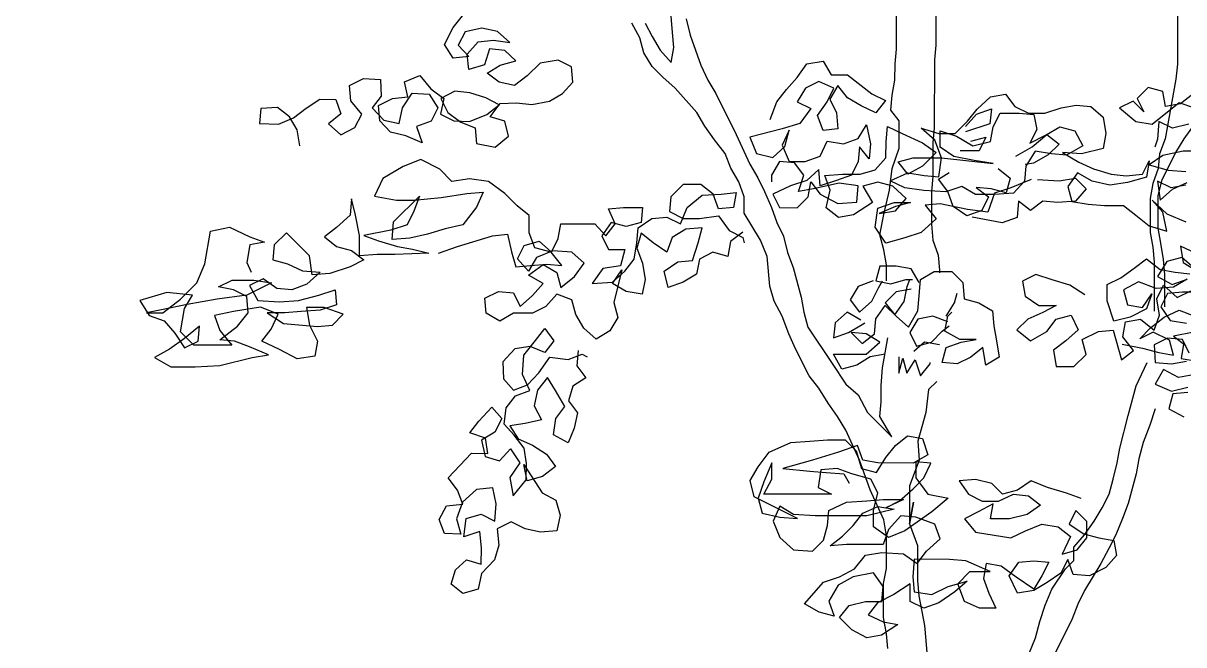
# Model space of a CAD drawing. Header units: inches. Extents: x 350994 to 353538, y 1581369 to 1583842.
# Drawn here: x 351510.395 to 351511.788, y 1583417.529 to 1583418.276 of the extents above; entities that cross this region are included whole.
import ezdxf

# ---------------------------------------------------------------- set-up
doc = ezdxf.new("R2010")
doc.units = ezdxf.units.IN
doc.header["$MEASUREMENT"] = 0
doc.linetypes.add('1', pattern=[0])
doc.layers.add('FOREST', color=96, linetype='Continuous')
doc.layers.add('TREE', color=81, linetype='1')

# ---------------------------------------------------------------- blocks, each defined once
blk = doc.blocks.new('TREE_4')
at = {"color": 94}
for points in [[(-1651.4, 7441.4), (-1694.8, 7424.1), (-1729.5, 7412.6), (-1744, 7372.1), (-1787.4, 7377.9), (-1845.2, 7389.6), (-1877, 7386.7), (-1853.9, 7357.8), (-1885.7, 7328.9), (-1920.4, 7317.3), (-1960.9, 7305.8), (-1984, 7340.5), (-1978.2, 7381), (-1943.5, 7392.5), (-1908.8, 7392.5), (-1940.6, 7383.9), (-1975.3, 7369.4), (-1940.6, 7375.2), (-1917.5, 7401.2), (-1946.4, 7427.2), (-1978.2, 7435.9), (-2010, 7427.3), (-1989.8, 7392.6), (-2030.3, 7366.6), (-2062.1, 7360.8), (-2088.1, 7381.1), (-2079.4, 7418.7), (-2090.9, 7450.5), (-2053.3, 7453.4), (-2015.7, 7453.3), (-1983.9, 7462), (-1960.8, 7488), (-1960.7, 7522.7), (-1957.8, 7554.5), (-1926, 7540), (-1882.7, 7519.7), (-1853.8, 7499.4), (-1882.7, 7470.5), (-1914.5, 7453.2), (-1934.7, 7479.3), (-1902.9, 7487.9), (-1842.2, 7487.9), (-1732.4, 7476.2), (-1772.8, 7482), (-1816.2, 7490.7), (-1845.1, 7511), (-1845.1, 7545.7), (-1810.4, 7534.1), (-1775.7, 7513.8), (-1738.1, 7522.5), (-1732.3, 7554.3), (-1717.8, 7583.2), (-1677.3, 7583.1), (-1645.5, 7580.2), (-1639.8, 7548.4), (-1654.3, 7519.5), (-1619.5, 7536.8), (-1590.6, 7554.1), (-1558.8, 7545.4), (-1541.5, 7513.6), (-1576.2, 7493.4), (-1608, 7496.3), (-1642.7, 7502.1), (-1663, 7470.3), (-1665.9, 7438.5), (-1689, 7412.5), (-1729.5, 7409.7), (-1770, 7409.7), (-1798.9, 7427.1), (-1833.6, 7415.6), (-1879.9, 7418.5), (-1920.3, 7424.3), (-1952.1, 7438.8), (-1914.5, 7456.1), (-1879.8, 7450.3), (-1848, 7447.4), (-1842.2, 7487.9), (-1856.6, 7525.5), (-1885.5, 7551.5), (-1848, 7539.9), (-1813.3, 7539.9), (-1787.2, 7565.9), (-1766.9, 7591.9), (-1738, 7617.9), (-1706.2, 7623.6), (-1686, 7597.6), (-1657.1, 7583.1), (-1622.4, 7583.1), (-1587.7, 7594.6), (-1555.9, 7600.4), (-1524.1, 7597.4), (-1498.1, 7574.3), (-1492.3, 7539.6), (-1498.1, 7507.8), (-1544.4, 7496.3), (-1584.9, 7499.2), (-1550.2, 7478.9), (-1518.4, 7464.4), (-1480.8, 7452.8), (-1449, 7449.9), (-1414.3, 7452.8), (-1399.9, 7481.7), (-1405.7, 7447), (-1446.2, 7435.5), (-1483.8, 7429.7), (-1521.3, 7438.4), (-1553.1, 7455.8), (-1573.4, 7426.9), (-1564.7, 7395.1), (-1530, 7389.3), (-1495.4, 7386.3), (-1454.9, 7386.3), (-1428.9, 7366), (-1400, 7342.9), (-1362.4, 7331.3), (-1371, 7371.8), (-1394.1, 7397.8), (-1362.4, 7368.9), (-1321.9, 7351.5)], [(-1301.7, 7285), (-1333.5, 7299.5), (-1327.8, 7264.8), (-1298.9, 7247.4)], [(-1281.3, 7501.8), (-1327.6, 7501.8), (-1370.9, 7493.2), (-1399.9, 7473), (-1359.4, 7461.4), (-1321.8, 7458.5)], [(-1321.8, 7429.6), (-1353.6, 7423.8), (-1382.5, 7438.3), (-1376.8, 7397.8), (-1350.8, 7420.9), (-1318.9, 7435.3)], [(-1307.2, 7623.3), (-1333.2, 7603), (-1365.1, 7597.3), (-1370.8, 7629.1), (-1402.6, 7637.8), (-1425.8, 7614.7), (-1411.3, 7585.8), (-1434.4, 7608.9), (-1463.4, 7594.5), (-1428.7, 7565.5), (-1394, 7559.7), (-1336.1, 7605.9), (-1304.3, 7594.3)], [(-1315.9, 7559.7), (-1350.6, 7551), (-1379.5, 7565.5), (-1382.5, 7527.9), (-1388.3, 7510.6)], [(-1458, 7090.7), (-1414.6, 7082), (-1379.9, 7073.3), (-1348.1, 7067.5), (-1356.8, 7099.3), (-1391.5, 7116.7), (-1420.4, 7102.3), (-1397.2, 7125.4), (-1368.3, 7148.5), (-1336.5, 7162.9), (-1304.7, 7151.3)], [(-1304.7, 7116.6), (-1348.1, 7108), (-1322.1, 7087.7)], [(-1304.6, 7252.5), (-1330.6, 7275.7), (-1362.4, 7267), (-1382.7, 7235.2), (-1350.9, 7217.9), (-1319.1, 7229.4), (-1348, 7212.1), (-1385.6, 7209.2), (-1423.2, 7223.7), (-1455, 7206.4), (-1446.3, 7174.6), (-1414.5, 7168.8), (-1394.3, 7197.7), (-1405.9, 7165.9), (-1440.6, 7148.5), (-1475.3, 7139.9), (-1489.7, 7183.3), (-1489.7, 7218), (-1460.7, 7232.4), (-1431.8, 7252.6), (-1405.8, 7272.8), (-1376.9, 7249.7), (-1345.1, 7243.9), (-1313.3, 7240.9)], [(-1544.7, 6761.9), (-1576.5, 6773.5), (-1617, 6785.1), (-1651.6, 6799.6), (-1680.6, 6779.4), (-1712.4, 6770.8), (-1735.5, 6793.9), (-1770.2, 6802.6), (-1804.9, 6799.8), (-1784.7, 6770.8), (-1755.8, 6756.4), (-1721.1, 6756.3), (-1689.3, 6770.8), (-1657.5, 6767.8), (-1631.5, 6747.6), (-1660.4, 6727.4), (-1698, 6718.7), (-1738.5, 6718.8), (-1732.6, 6750.6), (-1764.5, 6733.2), (-1793.4, 6718.8), (-1770.3, 6689.9), (-1695.1, 6678.2), (-1663.3, 6692.7), (-1628.6, 6707.1), (-1593.9, 6701.3), (-1567.9, 6681), (-1585.3, 6643.4), (-1553.5, 6652.1), (-1533.2, 6678.1), (-1533.2, 6712.8), (-1556.3, 6735.9), (-1570.8, 6707), (-1539, 6686.8), (-1507.2, 6678.1), (-1475.4, 6672.3), (-1469.6, 6640.4), (-1492.8, 6614.4), (-1527.5, 6597.1), (-1562.2, 6600.1), (-1573.7, 6631.9), (-1588.2, 6603), (-1617.1, 6582.8), (-1646.1, 6565.4), (-1680.8, 6559.7), (-1698.1, 6597.3), (-1677.8, 6626.2), (-1646, 6629), (-1614.2, 6626.1), (-1628.7, 6597.2), (-1646.1, 6568.3), (-1683.6, 6594.4), (-1715.4, 6617.5), (-1747.2, 6623.4), (-1753, 6591.6), (-1741.5, 6559.7), (-1727.1, 6527.9), (-1761.8, 6528), (-1793.6, 6542.4), (-1808, 6580), (-1781.9, 6606), (-1738.6, 6606), (-1790.6, 6629.2), (-1825.3, 6632.1), (-1900.5, 6632.2), (-1903.4, 6594.6), (-1900.5, 6562.8), (-1862.9, 6557), (-1828.2, 6574.3), (-1787.7, 6585.8), (-1813.8, 6562.7), (-1848.5, 6539.6), (-1880.3, 6528.1), (-1909.2, 6542.5), (-1909.2, 6580.1), (-1943.9, 6557), (-1978.6, 6539.7), (-1998.9, 6513.7), (-1967.1, 6499.2), (-1935.3, 6493.4), (-1970, 6470.3), (-2001.8, 6464.6), (-2033.6, 6481.9), (-2059.6, 6508), (-2039.3, 6534), (-2004.6, 6542.6), (-1969.9, 6542.6), (-1967, 6574.4), (-1987.2, 6603.3), (-2030.6, 6594.7), (-2062.4, 6577.4), (-2082.7, 6542.7), (-2071.1, 6510.9), (-2102.9, 6519.6), (-2134.7, 6537), (-2094.2, 6583.2), (-2059.5, 6594.7), (-2027.7, 6612), (-2004.5, 6640.9), (-1969.8, 6646.7), (-1923.6, 6643.8), (-1894.7, 6623.5), (-1874.4, 6649.5), (-1845.5, 6675.5), (-1857, 6707.3), (-1897.5, 6721.8), (-1929.3, 6724.7), (-1955.3, 6695.8), (-1966.9, 6664), (-2045, 6664.1), (-2079.7, 6661.2), (-2053.6, 6681.5), (-2030.5, 6704.6), (-2010.2, 6730.6), (-1978.4, 6745), (-1943.7, 6739.2), (-2001.6, 6724.8), (-2111.4, 6724.9), (-2157.7, 6727.8), (-2186.6, 6745.2), (-2201.1, 6713.4), (-2186.6, 6678.7), (-2157.8, 6652.6), (-2117.3, 6649.7), (-2094.1, 6672.8), (-2085.4, 6704.6), (-2082.5, 6736.4), (-2044.9, 6753.7), (-2001.5, 6756.6), (-1966.8, 6759.4), (-1923.5, 6759.4), (-1961.1, 6742.1), (-1932.1, 6756.5), (-1903.2, 6782.5), (-1880.1, 6805.6), (-1865.6, 6837.4), (-1897.4, 6840.3), (-1897.4, 6805.6), (-1871.4, 6770.9), (-1828, 6762.2), (-1862.8, 6733.3), (-1920.6, 6692.9), (-1955.3, 6678.5), (-1987.1, 6701.6), (-1987.1, 6736.3), (-1978.4, 6773.9), (-1992.8, 6802.8), (-2033.3, 6814.4), (-2065.1, 6826), (-2099.8, 6823.2), (-2105.6, 6785.6), (-2076.7, 6771.1), (-2221.3, 6771.2), (-2203.9, 6803), (-2203.8, 6837.7), (-2221.2, 6797.3), (-2232.8, 6762.6), (-2224.2, 6730.8), (-2186.6, 6722.1), (-2149, 6719.1), (-2241.5, 6765.5), (-2250.1, 6800.2), (-2232.8, 6829.1), (-2209.6, 6860.9), (-2163.3, 6881.1), (-2122.9, 6883.9), (-2085.3, 6886.8), (-2047.7, 6886.7), (-2024.6, 6863.6), (-2013, 6826), (-1981.2, 6817.3), (-1961, 6849.1), (-1940.7, 6875.1), (-1914.7, 6895.3), (-1882.9, 6889.5), (-1871.3, 6854.8), (-1903.2, 6837.4), (-1978.3, 6837.5), (-2010.1, 6843.3), (-2021.7, 6875.1), (-2062.2, 6860.7), (-2117.1, 6843.4), (-2180.7, 6826.1), (-2122.9, 6820.3), (-2088.2, 6817.4), (-2050.6, 6814.5), (-2039.1, 6794.2)], [(85.4, 5286.3), (85.2, 5104.1), (82.3, 5072.3), (82.2, 4927.8), (79.3, 4896), (79.2, 4823.7), (76.3, 4791.9), (76.2, 4722.5), (79.1, 4687.8), (90.6, 4656), (93.5, 4624.2), (93.5, 4618.4)], [(-533.5, 5151), (-519, 5122), (-501.7, 5093.1), (-478.6, 5067.1), (-472.8, 5098.9), (-475.6, 5130.7), (-478.5, 5165.4)], [(-446.7, 5159.6), (-438.1, 5124.8), (-415, 5061.2), (-400.6, 5029.4), (-383.2, 5000.5), (-340, 4913.7), (-311.1, 4850.1), (-293.8, 4821.1), (-279.3, 4792.2), (-264.9, 4757.5), (-253.4, 4725.7), (-239, 4696.8), (-230.3, 4662.1), (-218.8, 4630.2), (-201.5, 4566.6), (-195.7, 4534.8), (-187.1, 4503), (-135.1, 4424.9), (-135.1, 4424.9), (-106.2, 4381.5), (-80.2, 4358.3), (-60, 4320.7), (-8, 4268.6), (-34, 4312), (-31.1, 4343.8), (-31.1, 4378.5), (-28.1, 4416.1), (-16.5, 4479.7)], [(-19.3, 4601.1), (-19.3, 4635.8), (-25, 4667.6), (-33.7, 4699.5), (-25, 4742.8), (-13.3, 4794.9), (-7.5, 4841.1), (7, 4884.5), (7, 4942.3), (-10.3, 4965.4), (-7.4, 4997.2), (-1.6, 5029), (-1.5, 5063.7), (1.4, 5095.5), (1.5, 5199.6)], [(-1269.1, 4889.2), (-1274.7, 4923.6), (-1291.5, 4951.3), (-1316.8, 4970.7), (-1352.1, 4969), (-1355.3, 4936.9), (-1315.1, 4935.4), (-1282.6, 4949.1), (-1255.8, 4969.8), (-1226.6, 4988.9), (-1192.9, 4988.2), (-1181.7, 4957.2), (-1208.5, 4936.4), (-1182.2, 4913), (-1152.1, 4928.2), (-1137.6, 4956.6), (-1160.7, 4984.9), (-1163.9, 5017.8), (-1133.8, 5032.9), (-1097.7, 5030.6), (-1096, 4995.4), (-1115.4, 4970), (-1090.7, 4944.1), (-1057.7, 4936.9), (-1050.5, 4970), (-1030.4, 5001.8), (-994.2, 4999.5), (-975.1, 4970.2), (-989.6, 4941.8), (-1020.6, 4930.6), (-1008.5, 4895.6), (-1043.4, 4910.8), (-1076.5, 4918), (-1098.7, 4942.3), (-1101.9, 4975.2), (-1071.8, 4990.3), (-1039, 4993.5), (-1046.2, 5025.5), (-1013.7, 5039.1), (-990.5, 5010.8), (-962.7, 4989.8), (-969.9, 4956.7), (-941.5, 4942.2), (-907.8, 4941.4), (-871.3, 4955.9), (-844.5, 4976.7), (-872.9, 4991.2), (-906.9, 5002.4), (-939, 5005.6), (-969.2, 4990.4), (-954, 4960.3), (-926.2, 4939.4), (-896.2, 4927.3), (-893, 4894.4), (-853.5, 4886.6), (-825.2, 4909.7), (-832.4, 4941.7), (-863.9, 4951.3), (-842.9, 4979.1), (-807.7, 4980.8), (-775.5, 4977.5), (-737.2, 4984.1), (-709.5, 5000.8), (-687.6, 5024.6), (-690.9, 5057.4), (-719.3, 5072), (-757.6, 5065.4), (-785, 5038.3), (-811.8, 5017.6), (-844.9, 5024.8), (-870.2, 5044.2), (-842.5, 5060.9), (-809.1, 5070.6), (-832.9, 5092.4), (-865.1, 5095.7), (-876.3, 5061.7), (-909.7, 5052.1), (-912.9, 5084.9), (-889.5, 5111.1), (-856.7, 5114.3), (-822.1, 5109.6), (-848.3, 5133), (-881.4, 5140.2), (-917.3, 5132.1), (-931.8, 5103.7), (-909.6, 5079.3), (-942.4, 5076.1), (-961.5, 5105.3), (-942.4, 5141.1), (-922.9, 5166.4)], [(573.4, 4545.7), (573.4, 4615.1), (570.6, 4646.9), (564.8, 4681.6), (559.1, 4713.4), (559.1, 4782.8), (567.8, 4817.4), (596.8, 4875.2), (614.2, 4904.1), (646, 4947.5), (640.3, 4973.5), (654.7, 5005.3), (669.2, 5034.2), (689.5, 5063.1), (706.9, 5092), (721.3, 5126.7), (730.1, 5158.5), (744.5, 5193.2), (759, 5222.1), (779.3, 5253.8), (799.6, 5282.7), (814, 5311.6), (828.5, 5343.4)], [(-17.1, 3817.6), (-20, 3849.4), (-25.7, 3884.1), (-25.7, 3956.4), (-19.9, 3988.2), (-19.8, 4057.6), (-25.6, 4092.3), (-54.4, 4155.9), (-77.5, 4219.5), (-106.3, 4283.2), (-123.7, 4312.1), (-143.9, 4341), (-164.1, 4372.9), (-184.3, 4398.9), (-213.2, 4456.8), (-227.6, 4488.6), (-242, 4526.2), (-259.3, 4558), (-268, 4589.8), (-273.7, 4653.4), (-288.1, 4688.1), (-322.8, 4746), (-322.7, 4780.7), (-334.3, 4812.5), (-351.6, 4841.4), (-363.1, 4873.2), (-386.2, 4902.2), (-406.4, 4931.1), (-423.8, 4960), (-470, 5012.1), (-496, 5035.3), (-519.1, 5058.4), (-536.4, 5087.4), (-545, 5119.2), (-562.4, 5151)], [(594.3, 5274.3), (597.1, 5239.6), (600, 5207.7), (599.9, 5063.2), (596.9, 5031.4), (573.7, 4904.2), (562.1, 4872.4), (559.2, 4840.6), (547.6, 4808.8), (541.8, 4777), (541.7, 4704.7), (547.5, 4672.9), (550.3, 4641.1), (550.2, 4537)], [(-267.6, 4945.4), (-253.2, 4983), (-232.9, 5009), (-209.7, 5035), (-189.5, 5063.9), (-154.8, 5069.7), (-137.4, 5040.7), (-102.8, 5040.7), (-50.7, 5000.2), (-21.8, 4985.7), (-42.1, 4959.7), (-73.9, 4974.2), (-102.8, 4991.5), (-123, 5017.6), (-140.4, 4988.7), (-126, 4959.8), (-123.1, 4925.1), (-154.9, 4922.2), (-166.4, 4954), (-146.2, 4982.9), (-131.7, 5011.8), (-163.5, 5026.3), (-192.4, 5011.9), (-209.8, 4983), (-180.9, 4968.5), (-204, 4936.7), (-241.6, 4925.2), (-311, 4907.9), (-296.6, 4873.2), (-261.9, 4864.5), (-235.9, 4887.6), (-227.2, 4922.3), (-241.7, 4890.5), (-227.2, 4855.8), (-192.6, 4855.7), (-160.7, 4867.3), (-146.3, 4899.1), (-111.6, 4893.2), (-79.7, 4904.8), (-62.4, 4933.7), (-53.7, 4893.2), (-56.7, 4861.4), (-76.9, 4887.4), (-79.8, 4855.6), (-94.3, 4826.7), (-126.1, 4815.2), (-160.8, 4803.7), (-163.7, 4838.4), (-189.7, 4815.3), (-224.4, 4803.7), (-262, 4786.4), (-247.6, 4757.5), (-210, 4757.4), (-186.8, 4780.6), (-181, 4812.4), (-160.8, 4786.3), (-123.2, 4766), (-82.8, 4768.9), (-79.8, 4803.6), (-120.3, 4809.4), (-175.3, 4797.9), (-207.1, 4792.1), (-195.5, 4826.8), (-215.7, 4852.9), (-247.5, 4855.8), (-264.9, 4826.9), (-264.9, 4812.4)], [(148.7, 4930.6), (171.8, 4956.6), (203.7, 4968.1), (200.7, 4936.3), (148.7, 4919)], [(160.2, 4898.8), (192, 4907.4), (177.6, 4878.5), (137.1, 4878.6)], [(255.6, 4866.9), (290.3, 4887.1), (322.2, 4913.1), (348.2, 4892.8), (325, 4869.7), (293.2, 4852.4), (275.8, 4849.5)], [(-974.3, 4660.3), (-933.8, 4674.7), (-858.6, 4697.7), (-826.8, 4700.6), (-818.2, 4663), (-809.5, 4631.2), (-777.7, 4634.1), (-743, 4636.9), (-711.2, 4634), (-734.3, 4662.9), (-769, 4671.6), (-780.5, 4703.5), (-780.5, 4741), (-806.5, 4761.3), (-832.5, 4787.4), (-867.2, 4813.4), (-907.7, 4819.2), (-945.3, 4813.5), (-971.2, 4839.5), (-1011.7, 4859.8), (-1049.3, 4845.4), (-1092.7, 4819.4), (-1110.1, 4781.8), (-1063.8, 4773.1), (-1026.2, 4773.1), (-968.4, 4778.8), (-913.5, 4787.4), (-878.8, 4790.3), (-893.3, 4758.5), (-922.2, 4720.9), (-959.8, 4712.3), (-997.4, 4700.8), (-1035, 4692.1), (-1072.6, 4689.3), (-1069.7, 4726.9), (-1014.7, 4781.7), (-1026.3, 4749.9), (-1040.7, 4721), (-1075.5, 4709.5), (-1133.3, 4698), (-1101.5, 4686.4), (-1061, 4674.8), (-1029.2, 4669), (-994.5, 4660.3), (-1066.8, 4657.5), (-1104.4, 4657.5), (-1142, 4654.6), (-1142, 4698), (-1150.6, 4741.4), (-1159.2, 4776.1), (-1162.2, 4741.4), (-1191.1, 4715.4), (-1217.1, 4695.2), (-1191.1, 4674.9), (-1159.3, 4666.2), (-1133.3, 4646), (-1162.3, 4631.5), (-1205.6, 4617.1), (-1243.2, 4614.2), (-1249, 4654.7), (-1298.1, 4703.9), (-1324.1, 4677.9), (-1327.1, 4646.1), (-1295.3, 4637.4), (-1263.5, 4622.9), (-1225.9, 4620), (-1254.8, 4594), (-1286.6, 4582.5), (-1318.4, 4585.4), (-1347.3, 4605.7), (-1376.3, 4591.2), (-1358.9, 4559.4), (-1312.7, 4556.5), (-1272.2, 4559.3), (-1228.8, 4570.9), (-1194.1, 4582.4), (-1191.3, 4550.6), (-1226, 4539.1), (-1266.4, 4536.2), (-1301.1, 4533.3), (-1338.7, 4533.4), (-1304, 4510.2), (-1263.6, 4507.3), (-1231.8, 4504.4), (-1200, 4507.2), (-1176.8, 4530.3), (-1217.3, 4544.8), (-1254.9, 4544.9), (-1249.1, 4507.3), (-1231.8, 4472.6), (-1237.6, 4440.8), (-1275.2, 4435), (-1312.8, 4455.3), (-1350.3, 4472.7), (-1330.1, 4498.7), (-1315.6, 4530.5), (-1353.2, 4545), (-1411, 4536.3), (-1451.5, 4527.7), (-1440, 4495.9), (-1414, 4464.1), (-1494.9, 4464.1), (-1523.8, 4493.1), (-1515.1, 4542.2), (-1497.7, 4571.1), (-1552.6, 4576.9), (-1610.5, 4559.6), (-1590.3, 4527.8), (-1558.5, 4516.2), (-1535.4, 4490.2), (-1515.2, 4458.4), (-1486.2, 4472.8), (-1483.3, 4504.6), (-1515.1, 4478.6), (-1547, 4455.5), (-1578.8, 4438.2), (-1544.1, 4417.9), (-1492.1, 4417.9), (-1440, 4420.7), (-1370.6, 4438), (-1335.9, 4443.7), (-1376.4, 4461.1), (-1408.2, 4472.7), (-1440, 4475.6), (-1402.4, 4504.5), (-1379.2, 4533.4), (-1382.1, 4568.1), (-1411, 4582.6), (-1442.8, 4588.4), (-1413.8, 4602.8), (-1367.6, 4602.8), (-1330, 4597), (-1382.1, 4571), (-1445.7, 4562.4), (-1509.3, 4550.9), (-1564.2, 4539.4), (-1596, 4533.6), (-1561.4, 4533.6), (-1523.7, 4562.5), (-1489, 4597.1), (-1471.6, 4637.6), (-1460, 4707), (-1419.5, 4715.6), (-1376.2, 4695.3), (-1344.4, 4683.7), (-1376.2, 4678), (-1382, 4640.4), (-1373.3, 4620.1)], [(218, 4840.9), (244, 4820.6), (235.3, 4788.8), (203.5, 4797.5), (171.7, 4800.5), (197.7, 4780.2), (183.2, 4751.3), (151.4, 4739.8), (122.5, 4760), (111, 4791.8), (90.8, 4817.9), (113.9, 4832.3)], [(-325.7, 4705.5), (-351.7, 4685.3), (-357.5, 4653.5), (-389.3, 4662.2), (-418.3, 4647.8), (-424.1, 4616), (-453, 4598.6), (-484.8, 4587.1), (-493.5, 4621.8), (-464.5, 4642), (-432.7, 4644.9), (-421.1, 4682.5), (-412.4, 4714.3), (-447.1, 4711.4), (-476, 4694.1), (-487.6, 4662.3), (-516.5, 4682.6), (-542.5, 4702.8), (-551.2, 4671), (-539.7, 4639.2), (-534, 4604.5), (-539.8, 4572.7), (-574.5, 4578.5), (-603.4, 4595.9), (-583.1, 4624.8), (-600.5, 4555.4), (-591.9, 4523.6), (-609.2, 4494.7), (-638.2, 4477.4), (-664.2, 4500.5), (-681.5, 4529.5), (-690.1, 4561.3), (-721.9, 4572.9), (-745.1, 4546.9), (-774, 4532.4), (-814.5, 4532.5), (-843.4, 4515.2), (-872.3, 4532.5), (-875.2, 4564.3), (-846.2, 4578.8), (-814.4, 4575.8), (-800, 4546.9), (-774, 4570), (-750.8, 4596), (-782.6, 4613.4), (-750.8, 4636.5), (-721.9, 4619.1), (-713.2, 4587.3), (-684.3, 4610.4), (-664, 4639.3), (-690, 4662.5), (-730.5, 4665.4), (-765.2, 4651), (-782.6, 4622.1), (-805.7, 4648.1), (-791.2, 4677), (-759.4, 4685.7), (-733.4, 4662.5), (-718.9, 4691.4), (-713.1, 4723.2), (-640.8, 4723.1), (-617.7, 4697.1), (-597.5, 4723.1), (-611.9, 4754.9), (-580.1, 4757.8), (-539.6, 4757.7), (-542.5, 4725.9), (-574.3, 4717.3), (-606.1, 4726), (-626.4, 4697.1), (-612, 4668.2), (-577.3, 4668.2), (-586, 4633.5), (-623.6, 4627.7), (-646.7, 4595.9), (-603.4, 4598.8), (-577.3, 4621.9), (-557, 4647.9), (-551.2, 4682.6), (-548.3, 4714.4), (-519.4, 4734.6), (-487.6, 4737.5), (-458.7, 4723), (-444.2, 4757.7), (-412.4, 4783.7), (-371.9, 4786.5), (-340.1, 4789.4), (-345.9, 4757.6), (-377.7, 4754.7), (-389.2, 4786.5), (-415.2, 4806.8), (-452.8, 4806.8), (-478.9, 4780.8), (-481.8, 4749), (-452.9, 4734.5), (-418.2, 4734.5), (-377.7, 4740.3), (-354.6, 4708.4), (-325.7, 4693.9), (-322.8, 4682.4)], [(301.8, 4817.7), (348.1, 4814.8), (382.8, 4820.5), (405.9, 4797.4), (382.7, 4771.4), (345.2, 4768.5), (313.3, 4771.4), (287.3, 4751.2), (261.3, 4771.5), (258.4, 4736.8), (226.6, 4725.2), (163, 4736.9)], [(402.8, 4571.8), (371, 4592.1), (333.4, 4603.7), (298.7, 4615.3), (269.8, 4600.9), (275.6, 4569.1), (304.5, 4548.8), (342.1, 4548.8), (313.1, 4534.3), (281.3, 4519.9), (258.2, 4496.8), (287.1, 4473.6), (321.8, 4493.8), (342, 4519.9), (373.8, 4528.5), (388.3, 4496.7), (362.2, 4473.6), (336.2, 4453.4), (341.9, 4418.7), (379.5, 4418.6), (405.6, 4444.6), (396.9, 4476.4), (431.6, 4493.7), (463.4, 4496.6), (480.7, 4433), (506.8, 4453.2), (483.7, 4482.1), (489.5, 4513.9), (521.3, 4519.7), (550.2, 4496.5), (561.8, 4528.3), (556, 4563), (570.5, 4591.9), (599.4, 4565.9), (628.3, 4580.3)], [(651.5, 4577.4), (611, 4577.4), (579.2, 4574.6), (564.7, 4545.7), (584.9, 4516.7), (619.6, 4510.9)], [(613.8, 4470.5), (608, 4435.8), (642.6, 4429.9)], [(625.3, 4447.3), (610.9, 4476.2), (579.1, 4479.2), (550.2, 4464.7), (553, 4427.1), (587.7, 4424.2), (619.5, 4430)], [(633.9, 4401), (602.1, 4395.3), (570.3, 4412.7), (553, 4380.9), (587.7, 4366.4), (622.4, 4375)], [(622.3, 4363.5), (590.5, 4360.6), (581.8, 4328.8), (613.6, 4311.4)], [(50.1, 4598.2), (32.8, 4627.1), (1, 4632.9), (-33.7, 4633), (-42.4, 4601.2), (-10.6, 4595.3), (21.2, 4604), (35.6, 4604)], [(-22.3, 4445), (-54.1, 4439.3), (-83.1, 4421.9), (-114.9, 4413.3), (-132.2, 4445.1), (-62.8, 4445), (-33.9, 4471), (-62.8, 4488.4), (-94.6, 4491.3), (-71.5, 4468.2), (-45.4, 4488.4), (-42.5, 4520.2), (-22.2, 4549.1), (0.9, 4525.9), (26.9, 4502.8), (47.1, 4537.5), (50.1, 4569.3), (53, 4604), (81.9, 4621.3), (119.5, 4621.3), (142.6, 4598.1), (145.5, 4563.4), (177.3, 4554.7), (206.2, 4537.3), (209, 4505.5), (214.8, 4473.7), (220.5, 4439), (191.6, 4421.7), (185.8, 4459.3), (159.8, 4439.1), (130.9, 4424.6), (99.1, 4427.6), (107.8, 4459.3), (139.6, 4470.9), (171.4, 4476.6), (136.7, 4476.7), (104.9, 4494), (110.7, 4525.8), (119.4, 4534.5)], [(-48.2, 4601.2), (-80, 4589.6), (-97.4, 4560.7), (-77.2, 4534.7), (-51.2, 4557.8), (-36.7, 4586.7), (-28, 4601.1)], [(32.7, 4583.7), (0.9, 4578), (-22.2, 4554.9), (-2, 4528.8), (18.2, 4557.7), (24.1, 4589.5), (29.8, 4604)], [(107.8, 4525.8), (125.2, 4554.7), (131, 4575)], [(-74.3, 4517.3), (-103.2, 4534.7), (-129.3, 4511.6), (-132.2, 4479.8), (-100.4, 4491.3), (-71.4, 4508.7), (-65.6, 4511.6)], [(110.7, 4514.3), (78.9, 4525.9), (47.1, 4520.1), (29.7, 4491.2), (44.2, 4462.3), (76, 4470.9), (99.1, 4494.1), (113.6, 4505.6)], [(-676.3, 4453.1), (-679.2, 4420.3), (-659.9, 4394.4), (-687.9, 4377), (-697, 4346), (-677.7, 4320.1), (-684.7, 4287.1), (-698, 4256), (-729.2, 4273.3), (-724.3, 4308.2), (-704.8, 4333.5), (-724.4, 4367.5), (-741.7, 4395.6), (-763.3, 4368.2), (-770.3, 4335.2), (-754.9, 4305.1), (-789.4, 4297.7), (-822, 4292.5), (-804.6, 4264.5), (-773.5, 4251.2), (-744.2, 4231.8), (-724.8, 4205.9), (-752.7, 4184.5), (-785.1, 4175.1), (-792.5, 4209.7), (-753.5, 4149.7), (-724.3, 4134.3), (-715, 4101.9), (-722, 4068.9), (-756.7, 4065.7), (-789.7, 4072.7), (-818.9, 4088), (-849, 4072.6), (-845.7, 4038), (-854.9, 4007), (-882.5, 3977.4), (-889.5, 3944.4), (-921.9, 3935.1), (-947.1, 3954.6), (-938, 3985.6), (-914.2, 4006.9), (-883.2, 3997.8), (-882.4, 4032.6), (-885.6, 4067.3), (-920, 4055.8), (-915.2, 4094.9), (-882.8, 4104.2), (-853.7, 4088.9), (-850.9, 4125.8), (-858.2, 4160.3), (-892.9, 4157), (-922.6, 4129.4), (-935.7, 4094.1), (-926.4, 4061.7), (-961.2, 4062.6), (-972.5, 4092.8), (-957.1, 4122), (-922.5, 4125.3), (-933.8, 4155.6), (-953.1, 4181.5), (-903.8, 4234.4), (-869, 4233.6), (-874.2, 4266.1), (-907.4, 4277.2), (-887.8, 4302.4), (-860.2, 4332.1), (-838.9, 4308.3), (-854.2, 4279.1), (-882.3, 4261.7), (-874.9, 4227.2), (-843.9, 4218.1), (-820.3, 4243.5), (-800.8, 4213.5), (-822.2, 4182), (-814.7, 4143.4), (-787.2, 4177.1), (-786.4, 4211.9), (-791.6, 4244.5), (-813.1, 4272.4), (-834.4, 4296.1), (-829.5, 4331.1), (-809.9, 4356.3), (-779.6, 4367.6), (-795.2, 4401.9), (-792.5, 4442.9), (-767, 4474.5), (-747.5, 4499.7), (-728.1, 4473.8), (-747.7, 4448.5), (-778.9, 4461.8), (-811.4, 4456.5), (-837, 4429), (-835.7, 4392.3), (-814.4, 4368.5), (-784.1, 4379.8), (-760.5, 4405.1), (-737.1, 4438.7), (-698.1, 4433.9), (-667.8, 4445.2), (-657.4, 4439.5)], [(93.3, 4465.1), (61.5, 4471), (38.4, 4450.7)], [(6.6, 4439.2), (6.5, 4404.5), (15.2, 4436.3), (23.9, 4404.5), (41.3, 4433.4), (52.8, 4398.7), (73.1, 4424.7), (73.1, 4427.6)], [(283.6, 3805.8), (298, 3840.4), (306.7, 3875.1), (318.3, 3909.8), (332.8, 3944.5), (361.8, 3987.8), (379.1, 4005.2), (379.2, 4034.1), (402.3, 4060.1), (422.6, 4089), (440, 4117.9), (454.5, 4146.8), (463.2, 4178.6), (471.9, 4213.3), (477.7, 4245.1), (495.1, 4314.4), (512.5, 4378), (535.7, 4427.2)], [(87.5, 4387.1), (70.1, 4369.8), (64.3, 4320.6), (46.9, 4259.9), (49.7, 4219.4), (29.4, 4164.5), (29.4, 4083.6), (38.1, 4129.8), (29.4, 4083.6), (46.7, 4037.3), (46.6, 3962.1), (49.5, 3930.3), (61, 3866.7), (63.8, 3834.9), (66.7, 3800.2)], [(552.9, 4328.8), (541.3, 4294.1), (526.8, 4256.6), (518.1, 4221.9), (512.3, 4190.1), (494.9, 4126.5), (483.3, 4094.7), (468.8, 4060), (454.3, 4031.1), (437, 3999.3), (402.2, 3941.5), (387.7, 3912.6), (376.1, 3880.8), (326.9, 3782.6)]]:
    blk.add_lwpolyline(points, dxfattribs=at)

msp = doc.modelspace()

# ---------------------------------------------------------------- hatches: boundary and pattern name
at = {"layer": 'FOREST', "lineweight": 5}
h = msp.add_hatch(dxfattribs=at)
h.set_pattern_fill('ANSI31', color=96, scale=50, style=0)
h.paths.add_polyline_path([(351604.9274, 1583347.98), (351663.0036, 1583522.9504), (351611.8779, 1583545.3594), (351490.2916, 1583598.0852), (351436.5696, 1583404.4646), (351529.745, 1583373.1705)])
h.paths.add_polyline_path([(351517.5086, 1583480.1397), (351575.3657, 1583480.1397), (351575.3657, 1583465.1397), (351517.5086, 1583465.1397)], flags=24)

# ---------------------------------------------------------------- block references
at = {"layer": 'TREE', "lineweight": 5, "xscale": 0.0005632341344607994, "yscale": 0.0005632341490127146, "zscale": 0.0005632341444477617}
for p in [(351511.4422, 1583415.3746), (351512.5349, 1583413.8965)]:
    msp.add_blockref('TREE_4', p, dxfattribs=at)

doc.saveas('drawing.dxf')
